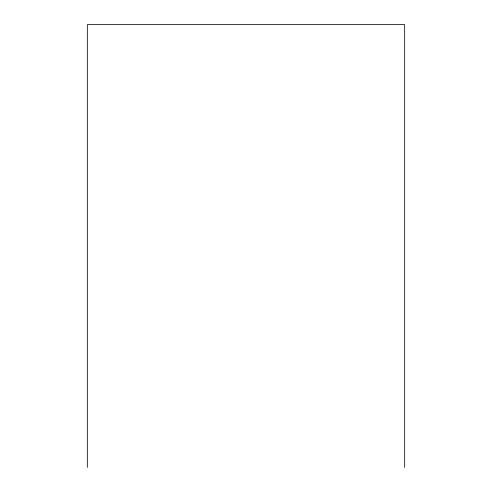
<?xml version="1.0" encoding="UTF-8"?>
<svg xmlns="http://www.w3.org/2000/svg" width="492" height="492" viewBox="0 0 492 492"><rect width="100%" height="100%" fill="white"/><g stroke="black" fill="none" stroke-linecap="round" stroke-linejoin="round"><path stroke-width="0.74" d="M404.67 467.4L404.67 24.6L87.33 24.6L87.33 467.4"/></g></svg>
